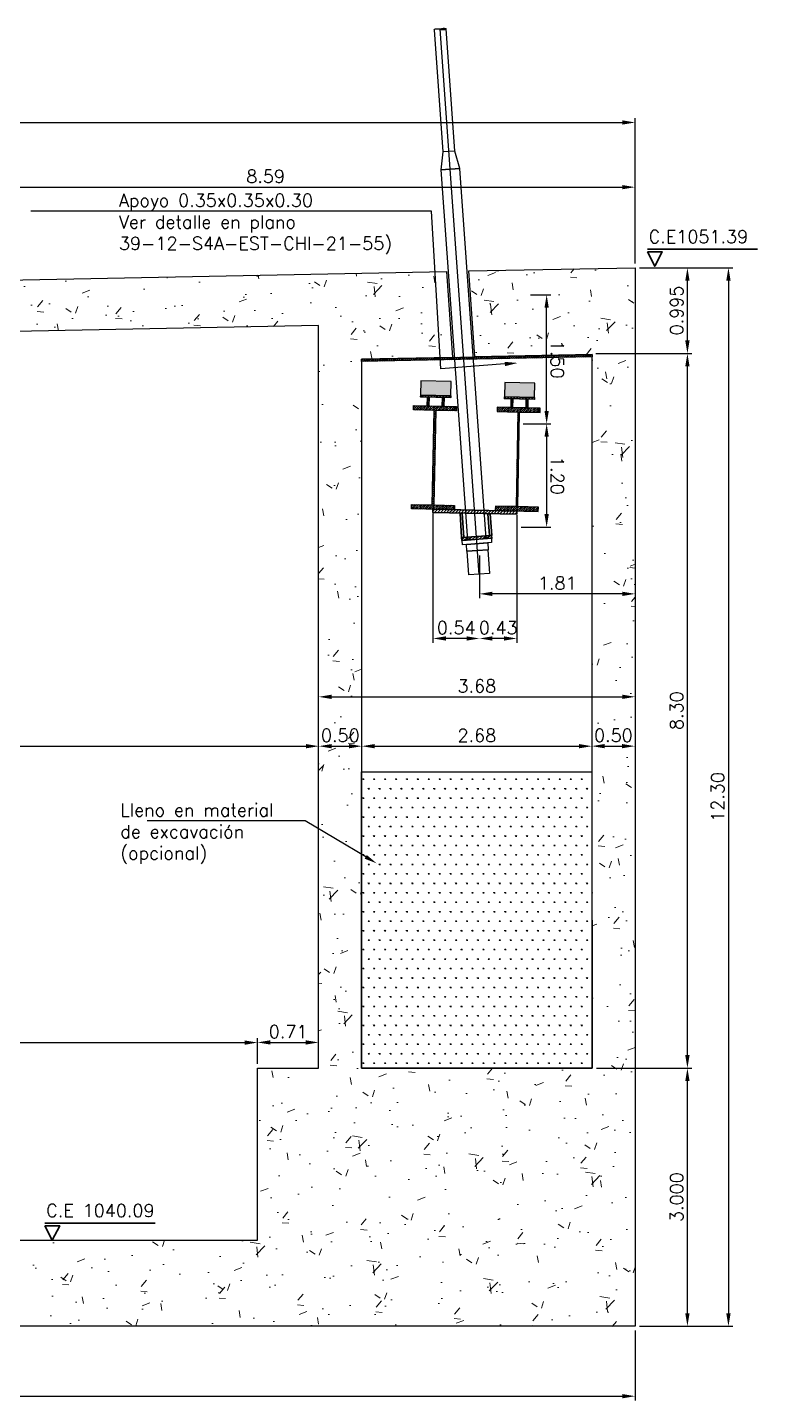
# Model space of a CAD drawing. Header units: metres. Extents: x 1080427 to 1081241, y 976768 to 977288.
# Drawn here: x 1080864.53 to 1080873.02, y 977061.93 to 977077.88 of the extents above; entities that cross this region are included whole.
import ezdxf
from ezdxf import colors
from ezdxf.entities.mleader import LeaderData, LeaderLine
from ezdxf.math import Vec2, Vec3

# ---------------------------------------------------------------- set-up
doc = ezdxf.new("R2010")
doc.units = ezdxf.units.M
doc.header["$LTSCALE"] = 25.4
doc.linetypes.add('DASHDOT', pattern=[1, 0.5, -0.25, 0, -0.25])
for name, color, linetype, lineweight in [('ANCLAJE', 150, 'Continuous', 25), ('COTA', 1, 'Continuous', 30), ('COTACIM', 20, 'Continuous', 5), ('PLATINA', 54, 'Continuous', 30), ('SOLIDOREFCONT', 254, 'Continuous', 5)]:
    doc.layers.add(name, color=color, linetype=linetype, lineweight=lineweight)
for name, color, linetype in [('CONTRAPESO', 3, 'Continuous'), ('DIMCONTRAPESO', 1, 'Continuous'), ('EJECABLES', 203, 'DASHDOT'), ('NEOPRENO', 24, 'Continuous'), ('PERFIL MET', 37, 'Continuous'), ('SOLIDOS', 9, 'Continuous')]:
    doc.layers.add(name, color=color, linetype=linetype)
doc.styles.add('romans', font='romans.shx')
doc.dimstyles.new('Copy 75', dxfattribs={"dimtxt": 0.15, "dimasz": 0.15, "dimexe": 0.05, "dimexo": 0.05, "dimgap": 0.05, "dimtad": 1, "dimzin": 0, "dimdsep": 46, "dimtxsty": 'romans', "dimcen": 0.002, "dimclrd": 1, "dimclre": 1, "dimclrt": 3, "dimadec": 4, "dimazin": 0, "dimtfac": 1, "dimtofl": 0, "dimtmove": 1, "dimatfit": 3, "dimfxl": 1, "dimtolj": 1, "dimtzin": 0, "dimarcsym": 1})

# ---------------------------------------------------------------- blocks, each defined once
blk = doc.blocks.new('*D271')
at = {"layer": 'COTA', "color": 1, "lineweight": -2, "transparency": 16777216}
for p, q in [((1080858.24, 977069.529), (1080867.765, 977069.529)), ((1080867.915, 977069.479), (1080867.915, 977069.479))]:
    blk.add_line(p, q, dxfattribs=at)
at = {"layer": 'COTA', "color": 1, "transparency": 16777216}
for points in [[(1080858.24, 977069.554), (1080858.24, 977069.504), (1080858.09, 977069.529)], [(1080867.765, 977069.554), (1080867.765, 977069.504), (1080867.915, 977069.529)]]:
    blk.add_solid(points, dxfattribs=at)
at = {"layer": 'Defpoints', "color": 0, "transparency": 16777216}
for p in [(1080858.09, 977069.529), (1080867.915, 977069.529), (1080867.915, 977069.529)]:
    blk.add_point(p, dxfattribs=at)
at = {"layer": 'COTA', "color": 3, "transparency": 16777216, "insert": (1080863.003, 977069.654), "char_height": 0.15, "attachment_point": 5, "style": 'romans'}
blk.add_mtext('\\A1;9.82', dxfattribs=at)
blk = doc.blocks.new('*D272')
at = {"layer": 'COTA', "color": 1, "lineweight": -2, "transparency": 16777216}
for p, q in [((1080868.065, 977069.529), (1080868.265, 977069.529)), ((1080868.415, 977069.309), (1080868.415, 977069.579))]:
    blk.add_line(p, q, dxfattribs=at)
at = {"layer": 'COTA', "color": 1, "transparency": 16777216}
for points in [[(1080868.065, 977069.554), (1080868.065, 977069.504), (1080867.915, 977069.529)], [(1080868.265, 977069.554), (1080868.265, 977069.504), (1080868.415, 977069.529)]]:
    blk.add_solid(points, dxfattribs=at)
at = {"layer": 'Defpoints', "color": 0, "transparency": 16777216}
for p in [(1080867.915, 977069.529), (1080868.415, 977069.529), (1080868.415, 977069.259)]:
    blk.add_point(p, dxfattribs=at)
at = {"layer": 'COTA', "color": 3, "transparency": 16777216, "insert": (1080868.165, 977069.654), "char_height": 0.15, "attachment_point": 5, "style": 'romans'}
blk.add_mtext('\\A1;0.50', dxfattribs=at)
blk = doc.blocks.new('*D273')
at = {"layer": 'COTA', "color": 1, "lineweight": -2, "transparency": 16777216}
for p, q in [((1080868.565, 977069.529), (1080870.94, 977069.529)), ((1080871.09, 977069.479), (1080871.09, 977069.479))]:
    blk.add_line(p, q, dxfattribs=at)
at = {"layer": 'COTA', "color": 1, "transparency": 16777216}
for points in [[(1080868.565, 977069.554), (1080868.565, 977069.504), (1080868.415, 977069.529)], [(1080870.94, 977069.554), (1080870.94, 977069.504), (1080871.09, 977069.529)]]:
    blk.add_solid(points, dxfattribs=at)
at = {"layer": 'Defpoints', "color": 0, "transparency": 16777216}
for p in [(1080868.415, 977069.529), (1080871.09, 977069.529), (1080871.09, 977069.529)]:
    blk.add_point(p, dxfattribs=at)
at = {"layer": 'COTA', "color": 3, "transparency": 16777216, "insert": (1080869.753, 977069.654), "char_height": 0.15, "attachment_point": 5, "style": 'romans'}
blk.add_mtext('\\A1;2.68', dxfattribs=at)
blk = doc.blocks.new('*D274')
at = {"layer": 'COTA', "color": 1, "lineweight": -2, "transparency": 16777216}
for p, q in [((1080871.09, 977069.579), (1080871.09, 977069.58)), ((1080871.24, 977069.53), (1080871.44, 977069.53))]:
    blk.add_line(p, q, dxfattribs=at)
at = {"layer": 'COTA', "color": 1, "transparency": 16777216}
for points in [[(1080871.24, 977069.555), (1080871.24, 977069.505), (1080871.09, 977069.53)], [(1080871.44, 977069.555), (1080871.44, 977069.505), (1080871.59, 977069.53)]]:
    blk.add_solid(points, dxfattribs=at)
at = {"layer": 'Defpoints', "color": 0, "transparency": 16777216}
for p in [(1080871.09, 977069.529), (1080871.59, 977069.53), (1080871.59, 977069.53)]:
    blk.add_point(p, dxfattribs=at)
at = {"layer": 'COTA', "color": 3, "transparency": 16777216, "insert": (1080871.34, 977069.655), "char_height": 0.15, "attachment_point": 5, "style": 'romans'}
blk.add_mtext('\\A1;0.50', dxfattribs=at)
blk = doc.blocks.new('*D275')
at = {"layer": 'COTA', "color": 1, "lineweight": -2, "transparency": 16777216}
for p, q in [((1080854.413, 977062.739), (1080854.413, 977061.926)), ((1080871.593, 977062.739), (1080871.593, 977061.926)), ((1080854.563, 977061.976), (1080871.443, 977061.976))]:
    blk.add_line(p, q, dxfattribs=at)
at = {"layer": 'COTA', "color": 1, "transparency": 16777216}
for points in [[(1080854.563, 977062.001), (1080854.563, 977061.951), (1080854.413, 977061.976)], [(1080871.443, 977062.001), (1080871.443, 977061.951), (1080871.593, 977061.976)]]:
    blk.add_solid(points, dxfattribs=at)
at = {"layer": 'Defpoints', "color": 0, "transparency": 16777216}
for p in [(1080854.413, 977062.789), (1080871.593, 977062.789), (1080871.593, 977061.976)]:
    blk.add_point(p, dxfattribs=at)
at = {"layer": 'COTA', "color": 3, "transparency": 16777216, "insert": (1080863.003, 977062.101), "char_height": 0.15, "attachment_point": 5, "style": 'romans'}
blk.add_mtext('\\A1;17.18', dxfattribs=at)
blk = doc.blocks.new('*D281')
at = {"layer": 'Defpoints', "color": 0, "transparency": 16777216}
for p in [(1080871.593, 977071.95), (1080869.783, 977071.794), (1080869.783, 977071.299)]:
    blk.add_point(p, dxfattribs=at)
at = {"layer": 'DIMCONTRAPESO', "color": 1, "lineweight": -2, "transparency": 16777216}
for p, q in [((1080871.593, 977071.9), (1080871.593, 977071.249)), ((1080869.783, 977071.744), (1080869.783, 977071.249)), ((1080871.443, 977071.299), (1080869.933, 977071.299))]:
    blk.add_line(p, q, dxfattribs=at)
at = {"layer": 'DIMCONTRAPESO', "color": 1, "transparency": 16777216}
for points in [[(1080869.933, 977071.324), (1080869.933, 977071.274), (1080869.783, 977071.299)], [(1080871.443, 977071.324), (1080871.443, 977071.274), (1080871.593, 977071.299)]]:
    blk.add_solid(points, dxfattribs=at)
at = {"layer": 'DIMCONTRAPESO', "color": 3, "transparency": 16777216, "insert": (1080870.688, 977071.424), "char_height": 0.15, "attachment_point": 5, "style": 'romans'}
blk.add_mtext('\\A1;1.81', dxfattribs=at)
blk = doc.blocks.new('*D687')
at = {"layer": 'COTA', "color": 1, "lineweight": -2, "transparency": 16777216}
for p, q in [((1080854.413, 977074.799), (1080854.413, 977076.827)), ((1080871.593, 977075.139), (1080871.593, 977076.827)), ((1080854.563, 977076.777), (1080871.443, 977076.777))]:
    blk.add_line(p, q, dxfattribs=at)
at = {"layer": 'COTA', "color": 1, "transparency": 16777216}
for points in [[(1080854.563, 977076.802), (1080854.563, 977076.752), (1080854.413, 977076.777)], [(1080871.443, 977076.802), (1080871.443, 977076.752), (1080871.593, 977076.777)]]:
    blk.add_solid(points, dxfattribs=at)
at = {"layer": 'Defpoints', "color": 0, "transparency": 16777216}
for p in [(1080871.593, 977076.777), (1080871.593, 977075.089), (1080854.413, 977074.749)]:
    blk.add_point(p, dxfattribs=at)
at = {"layer": 'COTA', "color": 3, "transparency": 16777216, "insert": (1080863.003, 977076.902), "char_height": 0.15, "attachment_point": 5, "style": 'romans'}
blk.add_mtext('\\A1;17.18', dxfattribs=at)
blk = doc.blocks.new('*D689')
at = {"layer": 'Defpoints', "color": 0, "transparency": 16777216}
for p in [(1080863.001, 977076.025), (1080871.593, 977076.025), (1080871.593, 977075.089)]:
    blk.add_point(p, dxfattribs=at)
at = {"layer": 'DIMCONTRAPESO', "color": 1, "lineweight": -2, "transparency": 16777216}
for p, q in [((1080863.151, 977076.025), (1080871.443, 977076.025)), ((1080871.593, 977075.139), (1080871.593, 977076.075))]:
    blk.add_line(p, q, dxfattribs=at)
at = {"layer": 'DIMCONTRAPESO', "color": 1, "transparency": 16777216}
for points in [[(1080863.151, 977076.05), (1080863.151, 977076), (1080863.001, 977076.025)], [(1080871.443, 977076.05), (1080871.443, 977076), (1080871.593, 977076.025)]]:
    blk.add_solid(points, dxfattribs=at)
at = {"layer": 'DIMCONTRAPESO', "color": 3, "transparency": 16777216, "insert": (1080867.297, 977076.15), "char_height": 0.15, "attachment_point": 5, "style": 'romans'}
blk.add_mtext('\\A1;8.59', dxfattribs=at)
blk = doc.blocks.new('*D824')
at = {"layer": 'COTA', "color": 1, "lineweight": -2, "transparency": 16777216}
for p, q in [((1080867.203, 977065.839), (1080867.203, 977066.137)), ((1080867.913, 977065.839), (1080867.913, 977066.137)), ((1080867.353, 977066.087), (1080867.763, 977066.087))]:
    blk.add_line(p, q, dxfattribs=at)
at = {"layer": 'COTA', "color": 1, "transparency": 16777216}
for points in [[(1080867.353, 977066.112), (1080867.353, 977066.062), (1080867.203, 977066.087)], [(1080867.763, 977066.112), (1080867.763, 977066.062), (1080867.913, 977066.087)]]:
    blk.add_solid(points, dxfattribs=at)
at = {"layer": 'Defpoints', "color": 0, "transparency": 16777216}
for p in [(1080867.913, 977066.087), (1080867.203, 977065.789), (1080867.913, 977065.789)]:
    blk.add_point(p, dxfattribs=at)
at = {"layer": 'COTA', "color": 3, "transparency": 16777216, "insert": (1080867.558, 977066.212), "char_height": 0.15, "attachment_point": 5, "style": 'romans'}
blk.add_mtext('\\A1;0.71', dxfattribs=at)
blk = doc.blocks.new('*D918')
at = {"layer": 'COTA', "color": 1, "lineweight": -2, "transparency": 16777216}
for p, q in [((1080858.803, 977065.839), (1080858.803, 977066.135)), ((1080867.203, 977065.839), (1080867.203, 977066.135)), ((1080858.953, 977066.085), (1080867.053, 977066.085))]:
    blk.add_line(p, q, dxfattribs=at)
at = {"layer": 'COTA', "color": 1, "transparency": 16777216}
for points in [[(1080858.953, 977066.11), (1080858.953, 977066.06), (1080858.803, 977066.085)], [(1080867.053, 977066.11), (1080867.053, 977066.06), (1080867.203, 977066.085)]]:
    blk.add_solid(points, dxfattribs=at)
at = {"layer": 'Defpoints', "color": 0, "transparency": 16777216}
for p in [(1080867.203, 977066.085), (1080858.803, 977065.789), (1080867.203, 977065.789)]:
    blk.add_point(p, dxfattribs=at)
at = {"layer": 'COTA', "color": 3, "transparency": 16777216, "insert": (1080863.003, 977066.21), "char_height": 0.15, "attachment_point": 5, "style": 'romans'}
blk.add_mtext('\\A1;8.40', dxfattribs=at)
blk = doc.blocks.new('*D919')
at = {"layer": 'COTA', "color": 1, "lineweight": -2, "transparency": 16777216}
for p, q in [((1080867.913, 977070.153), (1080867.913, 977070.153)), ((1080868.063, 977070.103), (1080871.443, 977070.103))]:
    blk.add_line(p, q, dxfattribs=at)
at = {"layer": 'COTA', "color": 1, "transparency": 16777216}
for points in [[(1080868.063, 977070.128), (1080868.063, 977070.078), (1080867.913, 977070.103)], [(1080871.443, 977070.128), (1080871.443, 977070.078), (1080871.593, 977070.103)]]:
    blk.add_solid(points, dxfattribs=at)
at = {"layer": 'Defpoints', "color": 0, "transparency": 16777216}
for p in [(1080867.913, 977070.103), (1080871.593, 977070.103), (1080871.593, 977070.103)]:
    blk.add_point(p, dxfattribs=at)
at = {"layer": 'COTA', "color": 3, "transparency": 16777216, "insert": (1080869.753, 977070.228), "char_height": 0.15, "attachment_point": 5, "style": 'romans'}
blk.add_mtext('\\A1;3.68', dxfattribs=at)
blk = doc.blocks.new('*D998')
at = {"layer": 'COTA', "color": 1, "lineweight": -2, "transparency": 16777216}
for p, q in [((1080871.643, 977075.089), (1080872.728, 977075.089)), ((1080872.678, 977074.939), (1080872.678, 977062.939)), ((1080871.643, 977062.789), (1080872.728, 977062.789))]:
    blk.add_line(p, q, dxfattribs=at)
at = {"layer": 'COTA', "color": 1, "transparency": 16777216}
for points in [[(1080872.653, 977074.939), (1080872.703, 977074.939), (1080872.678, 977075.089)], [(1080872.653, 977062.939), (1080872.703, 977062.939), (1080872.678, 977062.789)]]:
    blk.add_solid(points, dxfattribs=at)
at = {"layer": 'Defpoints', "color": 0, "transparency": 16777216}
for p in [(1080871.593, 977075.089), (1080871.593, 977062.789), (1080872.678, 977062.789)]:
    blk.add_point(p, dxfattribs=at)
at = {"layer": 'COTA', "color": 3, "transparency": 16777216, "insert": (1080872.553, 977068.939), "char_height": 0.15, "attachment_point": 5, "rotation": 90, "style": 'romans'}
blk.add_mtext('\\A1;12.30', dxfattribs=at)
blk = doc.blocks.new('*D999')
at = {"layer": 'COTA', "color": 1, "lineweight": -2, "transparency": 16777216}
for p, q in [((1080871.143, 977065.789), (1080872.251, 977065.789)), ((1080872.201, 977062.939), (1080872.201, 977065.639)), ((1080871.643, 977062.789), (1080872.251, 977062.789))]:
    blk.add_line(p, q, dxfattribs=at)
at = {"layer": 'COTA', "color": 1, "transparency": 16777216}
for points in [[(1080872.176, 977065.639), (1080872.226, 977065.639), (1080872.201, 977065.789)], [(1080872.176, 977062.939), (1080872.226, 977062.939), (1080872.201, 977062.789)]]:
    blk.add_solid(points, dxfattribs=at)
at = {"layer": 'Defpoints', "color": 0, "transparency": 16777216}
for p in [(1080871.093, 977065.789), (1080872.201, 977065.789), (1080871.593, 977062.789)]:
    blk.add_point(p, dxfattribs=at)
at = {"layer": 'COTA', "color": 3, "transparency": 16777216, "insert": (1080872.076, 977064.289), "char_height": 0.15, "attachment_point": 5, "rotation": 90, "style": 'romans'}
blk.add_mtext('\\A1;3.000', dxfattribs=at)
blk = doc.blocks.new('*D1000')
at = {"layer": 'COTA', "color": 1, "lineweight": -2, "transparency": 16777216}
for p, q in [((1080871.136, 977074.094), (1080872.251, 977074.094)), ((1080872.201, 977065.939), (1080872.201, 977073.944)), ((1080871.143, 977065.789), (1080872.251, 977065.789))]:
    blk.add_line(p, q, dxfattribs=at)
at = {"layer": 'COTA', "color": 1, "transparency": 16777216}
for points in [[(1080872.176, 977073.944), (1080872.226, 977073.944), (1080872.201, 977074.094)], [(1080872.176, 977065.939), (1080872.226, 977065.939), (1080872.201, 977065.789)]]:
    blk.add_solid(points, dxfattribs=at)
at = {"layer": 'Defpoints', "color": 0, "transparency": 16777216}
for p in [(1080871.086, 977074.094), (1080872.201, 977074.094), (1080871.093, 977065.789)]:
    blk.add_point(p, dxfattribs=at)
at = {"layer": 'COTA', "color": 3, "transparency": 16777216, "insert": (1080872.076, 977069.942), "char_height": 0.15, "attachment_point": 5, "rotation": 90, "style": 'romans'}
blk.add_mtext('\\A1;8.30', dxfattribs=at)
blk = doc.blocks.new('*D1001')
at = {"layer": 'COTA', "color": 1, "lineweight": -2, "transparency": 16777216}
for p, q in [((1080871.643, 977075.089), (1080872.251, 977075.089)), ((1080872.201, 977074.244), (1080872.201, 977074.939)), ((1080871.136, 977074.094), (1080872.251, 977074.094))]:
    blk.add_line(p, q, dxfattribs=at)
at = {"layer": 'COTA', "color": 1, "transparency": 16777216}
for points in [[(1080872.176, 977074.939), (1080872.226, 977074.939), (1080872.201, 977075.089)], [(1080872.176, 977074.244), (1080872.226, 977074.244), (1080872.201, 977074.094)]]:
    blk.add_solid(points, dxfattribs=at)
at = {"layer": 'Defpoints', "color": 0, "transparency": 16777216}
for p in [(1080871.593, 977075.089), (1080872.201, 977075.089), (1080871.086, 977074.094)]:
    blk.add_point(p, dxfattribs=at)
at = {"layer": 'COTA', "color": 3, "transparency": 16777216, "insert": (1080872.076, 977074.592), "char_height": 0.15, "attachment_point": 5, "rotation": 90, "style": 'romans'}
blk.add_mtext('\\A1;0.995', dxfattribs=at)
blk = doc.blocks.new('T')
at = {"layer": 'ANCLAJE'}
for p, q in [((1080682.653, 977129.361), (1080682.653, 977127.937)), ((1080682.793, 977127.937), (1080682.793, 977129.361))]:
    blk.add_line(p, q, dxfattribs=at)
for points in [[(1080682.613, 977127.732), (1080682.833, 977127.732), (1080682.793, 977127.937), (1080682.653, 977127.937)], [(1080682.613, 977123.419), (1080682.833, 977123.419), (1080682.833, 977127.732), (1080682.613, 977127.732)], [(1080682.552, 977123.419), (1080682.892, 977123.419), (1080682.892, 977123.369), (1080682.552, 977123.369)], [(1080682.597, 977123.369), (1080682.847, 977123.369), (1080682.847, 977123.289), (1080682.597, 977123.289)], [(1080682.602, 977123.289), (1080682.842, 977123.289), (1080682.842, 977123.014), (1080682.602, 977123.014)]]:
    blk.add_lwpolyline(points, close=True, dxfattribs=at)
at = {"layer": 'ANCLAJE', "extrusion": (0, 0, -1)}
blk.add_ellipse((1080682.688, 977129.361), major_axis=(-0.035, 0), ratio=0.249828, start_param=0, end_param=3.141593, dxfattribs=at)
at = {"layer": 'ANCLAJE'}
blk.add_ellipse((1080682.758, 977129.361), major_axis=(0.035, 0), ratio=0.249828, dxfattribs=at)
at = {"layer": 'EJECABLES'}
blk.add_line((1080682.722, 977123.01), (1080682.722, 977129.361), dxfattribs=at)
blk = doc.blocks.new('*D1235')
at = {"layer": 'COTA', "color": 1, "lineweight": -2, "transparency": 16777216}
for p, q in [((1080870.293, 977073.276), (1080870.614, 977073.276)), ((1080870.564, 977073.126), (1080870.564, 977072.226)), ((1080870.269, 977072.076), (1080870.614, 977072.076))]:
    blk.add_line(p, q, dxfattribs=at)
at = {"layer": 'COTA', "color": 1, "transparency": 16777216}
for points in [[(1080870.589, 977073.126), (1080870.539, 977073.126), (1080870.564, 977073.276)], [(1080870.589, 977072.226), (1080870.539, 977072.226), (1080870.564, 977072.076)]]:
    blk.add_solid(points, dxfattribs=at)
at = {"layer": 'Defpoints', "color": 0, "transparency": 16777216}
for p in [(1080870.243, 977073.276), (1080870.219, 977072.076), (1080870.564, 977072.076)]:
    blk.add_point(p, dxfattribs=at)
at = {"layer": 'COTA', "color": 3, "transparency": 16777216, "insert": (1080870.689, 977072.676), "char_height": 0.15, "attachment_point": 5, "rotation": 270.0005, "style": 'romans'}
blk.add_mtext('\\A1;1.20', dxfattribs=at)
blk = doc.blocks.new('*D1236')
at = {"layer": 'COTA', "color": 1, "lineweight": -2, "transparency": 16777216}
for p, q in [((1080870.376, 977074.775), (1080870.614, 977074.775)), ((1080870.564, 977073.426), (1080870.564, 977074.625)), ((1080870.293, 977073.276), (1080870.614, 977073.276))]:
    blk.add_line(p, q, dxfattribs=at)
at = {"layer": 'COTA', "color": 1, "transparency": 16777216}
for points in [[(1080870.589, 977074.625), (1080870.539, 977074.625), (1080870.564, 977074.775)], [(1080870.589, 977073.426), (1080870.539, 977073.426), (1080870.564, 977073.276)]]:
    blk.add_solid(points, dxfattribs=at)
at = {"layer": 'Defpoints', "color": 0, "transparency": 16777216}
for p in [(1080870.326, 977074.775), (1080870.564, 977074.775), (1080870.243, 977073.276)]:
    blk.add_point(p, dxfattribs=at)
at = {"layer": 'COTA', "color": 3, "transparency": 16777216, "insert": (1080870.689, 977074.025), "char_height": 0.15, "attachment_point": 5, "rotation": 270.0005, "style": 'romans'}
blk.add_mtext('\\A1;1.50', dxfattribs=at)
blk = doc.blocks.new('*D1237')
at = {"layer": 'Defpoints', "color": 0, "transparency": 16777216}
for p in [(1080870.217, 977072.263), (1080869.784, 977070.781), (1080869.784, 977070.781)]:
    blk.add_point(p, dxfattribs=at)
at = {"layer": 'DIMCONTRAPESO', "color": 1, "lineweight": -2, "transparency": 16777216}
for p, q in [((1080870.217, 977072.213), (1080870.217, 977070.731)), ((1080870.067, 977070.781), (1080869.934, 977070.781))]:
    blk.add_line(p, q, dxfattribs=at)
at = {"layer": 'DIMCONTRAPESO', "color": 1, "transparency": 16777216}
for points in [[(1080869.934, 977070.806), (1080869.934, 977070.756), (1080869.784, 977070.781)], [(1080870.067, 977070.806), (1080870.067, 977070.756), (1080870.217, 977070.781)]]:
    blk.add_solid(points, dxfattribs=at)
at = {"layer": 'DIMCONTRAPESO', "color": 3, "transparency": 16777216, "insert": (1080870.001, 977070.906), "char_height": 0.15, "attachment_point": 5, "rotation": 0.0005, "style": 'romans'}
blk.add_mtext('\\A1;0.43', dxfattribs=at)
blk = doc.blocks.new('*D1238')
at = {"layer": 'Defpoints', "color": 0, "transparency": 16777216}
for p in [(1080869.242, 977072.282), (1080869.242, 977070.781), (1080869.784, 977070.781)]:
    blk.add_point(p, dxfattribs=at)
at = {"layer": 'DIMCONTRAPESO', "color": 1, "lineweight": -2, "transparency": 16777216}
for p, q in [((1080869.242, 977072.232), (1080869.242, 977070.731)), ((1080869.634, 977070.781), (1080869.392, 977070.781))]:
    blk.add_line(p, q, dxfattribs=at)
at = {"layer": 'DIMCONTRAPESO', "color": 1, "transparency": 16777216}
for points in [[(1080869.392, 977070.806), (1080869.392, 977070.756), (1080869.242, 977070.781)], [(1080869.634, 977070.806), (1080869.634, 977070.756), (1080869.784, 977070.781)]]:
    blk.add_solid(points, dxfattribs=at)
at = {"layer": 'DIMCONTRAPESO', "color": 3, "transparency": 16777216, "insert": (1080869.513, 977070.906), "char_height": 0.15, "attachment_point": 5, "rotation": 0.0005, "style": 'romans'}
blk.add_mtext('\\A1;0.54', dxfattribs=at)

msp = doc.modelspace()

# ---------------------------------------------------------------- hatches: boundary and pattern name
at = {"layer": 'NEOPRENO', "transparency": 33554495}
h = msp.add_hatch(color=256, dxfattribs=at)
h.dxf.hatch_style = 1
h.paths.add_polyline_path([(1080869.452736, 977073.766198), (1080869.102805, 977073.77312), (1080869.09862, 977073.606645), (1080869.448552, 977073.599722)])
h = msp.add_hatch(color=256, dxfattribs=at)
h.dxf.hatch_style = 1
h.paths.add_polyline_path([(1080870.427558, 977073.746915), (1080870.077626, 977073.753837), (1080870.073442, 977073.587361), (1080870.423373, 977073.580439)])
at = {"layer": 'PERFIL MET'}
h = msp.add_hatch(dxfattribs=at)
h.set_pattern_fill('ANSI31', color=256, scale=0.005)
h.set_pattern_definition([(45, (190.715773, -51.546707), (-0.01122532015134, 0.01122532015134), [])])
h.paths.add_polyline_path([(1080868.412828, 977074.026251), (1080871.092828, 977074.07929), (1080871.092828, 977074.05389), (1080868.412828, 977074.000851)])
h = msp.add_hatch(dxfattribs=at)
h.set_pattern_fill('ANSI31', color=256, scale=0.005, angle=1.1337615)
h.set_pattern_definition([(46.1337614933, (19732.954175, -21243.812713), (-0.01144523322216, 0.01100101183939), [])])
h.paths.add_polyline_path([(1080869.274211, 977073.430622), (1080869.252487, 977072.332437), (1080869.492915, 977072.327681), (1080869.49191, 977072.276891), (1080868.992008, 977072.28678), (1080868.993013, 977072.33757), (1080869.233441, 977072.332814), (1080869.255164, 977073.430999), (1080869.014736, 977073.435755), (1080869.015741, 977073.486545), (1080869.515643, 977073.476656), (1080869.514639, 977073.425866)])
h = msp.add_hatch(dxfattribs=at)
h.set_pattern_fill('ANSI31', color=256, scale=0.005, angle=1.1337615)
h.set_pattern_definition([(46.1337614933, (19732.954175, -21243.812713), (-0.01144523322216, 0.01100101183939), [])])
h.paths.add_polyline_path([(1080870.229986, 977073.411716), (1080870.208262, 977072.313531), (1080869.967834, 977072.318287), (1080869.96683, 977072.267497), (1080870.466732, 977072.257608), (1080870.467736, 977072.308398), (1080870.227308, 977072.313154), (1080870.249032, 977073.411339), (1080870.48946, 977073.406583), (1080870.490465, 977073.457373), (1080869.990563, 977073.467262), (1080869.989558, 977073.416472)])
at = {"layer": 'PLATINA'}
h = msp.add_hatch(dxfattribs=at)
h.set_pattern_fill('ANSI31', color=256, scale=0.008, angle=1.1337615)
h.set_pattern_definition([(46.1337614933, (19737.391388, -21243.150776), (-0.01831237315545, 0.01760161894303), [])])
h.paths.add_polyline_path([(1080869.449443, 977073.599705), (1080869.099511, 977073.606627), (1080869.099134, 977073.587581), (1080869.449066, 977073.580659)])
h = msp.add_hatch(dxfattribs=at)
h.set_pattern_fill('ANSI31', color=256, scale=0.008, angle=1.1337615)
h.set_pattern_definition([(46.1337614933, (19736.416566, -21243.170068), (-0.01831237315545, 0.01760161894303), [])])
h.paths.add_polyline_path([(1080870.424264, 977073.580422), (1080870.074333, 977073.587344), (1080870.073956, 977073.568297), (1080870.423887, 977073.561375)])
h = msp.add_hatch(dxfattribs=at)
h.set_pattern_fill('ANSI31', color=256, scale=0.008, angle=1.1337615)
h.set_pattern_definition([(46.1337614949, (19736.241706, -21243.3545), (-0.01831237315593, 0.01760161894253), [])])
h.paths.add_polyline_path([(1080869.241959, 977072.281836), (1080870.216781, 977072.261901), (1080870.216781, 977072.223809), (1080869.241959, 977072.243743)])
h = msp.add_hatch(dxfattribs=at)
h.set_pattern_fill('ANSI31', color=256, scale=0.008, angle=-4.112579)
h.set_pattern_definition([(40.8874209695, (-67102.446215, 79965.80724), (-0.0166262012843, 0.01920232878727), [])])
h.paths.add_polyline_path([(1080869.578118, 977071.920111), (1080869.927217, 977071.945212), (1080869.924776, 977071.979162), (1080869.575677, 977071.954061)])
at = {"layer": 'SOLIDOREFCONT', "true_color": 0x5b5b5b, "transparency": 33554546}
h = msp.add_hatch(dxfattribs=at)
h.set_pattern_fill('AR-CONC', color=251, scale=0.005)
h.set_pattern_definition([(50, (0, 0.43), (0.91092334498, -0.0796954277), [0.09525, -1.04775]), (355, (0, 0.43), (-0.1762171071, 0.9552842262), [0.0762, -0.83820292085]), (100.4514447, (0.0759, 0.4234), (0.73470623545, 0.87558875956), [0.080950044, -0.890451223]), (46.1842, (0, 0.684), (1.3553952045, -0.2102116397), [0.142875, -1.571625]), (96.63555761, (0.113, 0.6665), (1.1870206703, 1.237130623), [0.1214251157, -1.3356780408]), (351.18415117, (0, 0.684), (1.1870206703, 1.2371306229), [0.1142998354, -1.2572986596]), (21, (0.127, 0.6205), (0.75807195635, -0.51132599094), [0.09525, -1.04775]), (326, (0.127, 0.6205), (0.30901014174, 0.9209398306), [0.0762, -0.8382]), (71.451445, (0.1902, 0.5779), (1.0670820964, 0.40961384443), [0.080950044, -0.890449688]), (37.5, (0, 0.43), (0.01544301625, 0.422775194366), [0, -0.82804, 0, -0.8509, 0, -0.841375]), (7.5, (0, 0.43), (0.33409831255, 0.50090287409), [0, -0.48514, 0, -0.80899, 0, -0.320675]), (327.5, (-0.2832, 0.43), (0.677952975834, -0.02864371996), [0, -0.3175, 0, -0.9906, 0, -1.31445]), (317.5, (-0.4102, 0.43), (0.74064590693, 0.12713245517), [0, -0.41275, 0, -0.65786, 0, -0.93345])])
h.paths.add_polyline_path([(1080871.592854, 977066.19034), (1080871.592853, 977066.19034), (1080871.592828, 977075.089381), (1080869.658293, 977075.051095), (1080869.730135, 977074.052321), (1080871.092828, 977074.07929), (1080871.092799, 977065.789391), (1080868.412853, 977065.789391), (1080868.412828, 977074.026251), (1080869.469833, 977074.04717), (1080869.397991, 977075.045944), (1080856.589465, 977074.792457), (1080856.517447, 977073.790836), (1080857.592828, 977073.812119), (1080857.592828, 977065.789381), (1080854.912828, 977065.789381), (1080854.912828, 977073.75908), (1080856.256404, 977073.78567), (1080856.328422, 977074.787291), (1080854.412828, 977074.749381), (1080854.412853, 977066.19034), (1080854.412828, 977066.19034), (1080854.412828, 977062.78714), (1080871.592854, 977062.78714)])
h.paths.add_polyline_path([(1080858.092828, 977065.789381), (1080858.092828, 977074.222092), (1080867.912828, 977074.416434), (1080867.91277, 977065.78714), (1080867.201492, 977065.78714), (1080867.201492, 977063.78714), (1080858.802828, 977063.789381), (1080858.802828, 977065.789381)], flags=16)
at = {"layer": 'SOLIDOS'}
h = msp.add_hatch(dxfattribs=at)
h.set_pattern_fill('SWAMP', color=252, scale=0.005)
h.set_pattern_definition([(0, (0, 0.43), (0.0635, 0.109985226181), [0.015875, -0.111125]), (90, (0.00794, 0.43), (-0.0635, 0.109985226181), [0.0079375, -0.212032952362]), (90, (0.00992, 0.43), (-0.0635, 0.109985226181), [0.00635, -0.213620452362]), (90, (0.00595, 0.43), (-0.0635, 0.109985226181), [0.00635, -0.213620452362]), (60, (0.01191, 0.43), (-0.063499999914, 0.109985226231), [0.00508, -0.12192]), (120, (0.00397, 0.43), (-0.126999999914, 5e-11), [0.00508, -0.12192])])
h.paths.add_polyline_path([(1080871.090359, 977069.230533), (1080868.410826, 977069.230533), (1080868.412853, 977065.7894), (1080871.092799, 977065.789383)])

# ---------------------------------------------------------------- linework, layer by layer
at = {"layer": 'CONTRAPESO'}
for points in [[(1080871.092799, 977065.789381), (1080871.092828, 977074.07929), (1080869.730135, 977074.052321), (1080869.658293, 977075.051095), (1080871.592828, 977075.089381), (1080871.592853, 977065.78714), (1080871.592854, 977065.786546), (1080871.592854, 977062.789381), (1080854.412828, 977062.789381), (1080854.412828, 977065.78714), (1080854.412853, 977065.78714), (1080854.412828, 977074.749381), (1080856.328422, 977074.787291), (1080856.256404, 977073.78567), (1080854.912828, 977073.75908), (1080854.912828, 977065.789381), (1080857.592828, 977065.789381), (1080857.592828, 977065.789381), (1080857.592828, 977073.812119), (1080856.517447, 977073.790836)], [(1080856.517447, 977073.790836), (1080856.589465, 977074.792457), (1080869.397991, 977075.045944), (1080869.469833, 977074.04717), (1080868.412828, 977074.026251), (1080868.412853, 977065.789381), (1080871.092799, 977065.789381), (1080871.092799, 977065.789381)], [(1080867.202828, 977063.789381), (1080867.202828, 977065.789381), (1080867.912828, 977065.789381), (1080867.912828, 977074.416434), (1080858.092828, 977074.222092), (1080858.092828, 977065.789381), (1080858.802828, 977065.789381), (1080858.802828, 977063.789381), (1080867.202828, 977063.789381)]]:
    msp.add_lwpolyline(points, dxfattribs=at)
msp.add_lwpolyline([(1080868.410826, 977069.230533), (1080871.090359, 977069.230534), (1080871.092799, 977065.789383), (1080868.412853, 977065.7894)], close=True, dxfattribs=at)
at = {"layer": 'COTA', "color": 2}
for points in [[(1080871.73567, 977075.304251), (1080873.016631, 977075.304251)], [(1080864.729601, 977063.988069), (1080866.010563, 977063.988069)]]:
    msp.add_lwpolyline(points, dxfattribs=at)
for points in [[(1080871.73567, 977075.272974), (1080871.907769, 977075.272974), (1080871.821719, 977075.105562), (1080871.821719, 977075.105562)], [(1080864.729601, 977063.956792), (1080864.9017, 977063.956792), (1080864.81565, 977063.789381), (1080864.81565, 977063.789381)]]:
    msp.add_lwpolyline(points, close=True, dxfattribs=at)
at = {"layer": 'NEOPRENO'}
for points in [[(1080869.452736, 977073.766198), (1080869.102805, 977073.77312), (1080869.09862, 977073.606645), (1080869.448552, 977073.599722)], [(1080870.427558, 977073.746915), (1080870.077626, 977073.753837), (1080870.073442, 977073.587361), (1080870.423373, 977073.580439)]]:
    msp.add_lwpolyline(points, close=True, dxfattribs=at)
at = {"layer": 'PERFIL MET'}
for points in [[(1080868.412828, 977074.026251), (1080871.092828, 977074.07929), (1080871.092828, 977074.05389), (1080868.412828, 977074.000851)], [(1080869.274211, 977073.430622), (1080869.252487, 977072.332437), (1080869.492915, 977072.327681), (1080869.49191, 977072.276891), (1080868.992008, 977072.28678), (1080868.993013, 977072.33757), (1080869.233441, 977072.332814), (1080869.255164, 977073.430999), (1080869.014736, 977073.435755), (1080869.015741, 977073.486545), (1080869.515643, 977073.476656), (1080869.514639, 977073.425866)], [(1080870.229986, 977073.411716), (1080870.208262, 977072.313531), (1080869.967834, 977072.318287), (1080869.96683, 977072.267497), (1080870.466732, 977072.257608), (1080870.467736, 977072.308398), (1080870.227308, 977072.313154), (1080870.249032, 977073.411339), (1080870.48946, 977073.406583), (1080870.490465, 977073.457373), (1080869.990563, 977073.467262), (1080869.989558, 977073.416472)]]:
    msp.add_lwpolyline(points, close=True, dxfattribs=at)
at = {"layer": 'PLATINA'}
for points in [[(1080869.449443, 977073.599705), (1080869.099511, 977073.606627), (1080869.099134, 977073.587581), (1080869.449066, 977073.580659)], [(1080870.424264, 977073.580422), (1080870.074333, 977073.587344), (1080870.073956, 977073.568297), (1080870.423887, 977073.561375)], [(1080869.241959, 977072.281836), (1080870.216781, 977072.261901), (1080870.216781, 977072.223809), (1080869.241959, 977072.243743)], [(1080869.578118, 977071.920111), (1080869.927217, 977071.945212), (1080869.924776, 977071.979162), (1080869.575677, 977071.954061)]]:
    msp.add_lwpolyline(points, close=True, dxfattribs=at)
at = {"layer": 'PLATINA', "color": 252, "transparency": 33554531}
for points in [[(1080869.19614, 977073.585662), (1080869.177094, 977073.586039), (1080869.175064, 977073.483394), (1080869.19411, 977073.483017)], [(1080869.371106, 977073.582201), (1080869.35206, 977073.582577), (1080869.350029, 977073.479933), (1080869.369076, 977073.479556)], [(1080870.170962, 977073.566378), (1080870.151916, 977073.566755), (1080870.149885, 977073.46411), (1080870.168931, 977073.463734)], [(1080870.345928, 977073.562917), (1080870.326881, 977073.563294), (1080870.324851, 977073.460649), (1080870.343897, 977073.460272)], [(1080869.557025, 977072.237496), (1080869.58083, 977072.237025), (1080869.601042, 977071.955942), (1080869.575708, 977071.954121)], [(1080869.880663, 977072.231094), (1080869.90684, 977072.230576), (1080869.924806, 977071.979224), (1080869.899472, 977071.977403)]]:
    msp.add_lwpolyline(points, close=True, dxfattribs=at)

# ---------------------------------------------------------------- block references
at = {"layer": 'DIMCONTRAPESO', "color": 2, "rotation": 4.11309860227215}
msp.add_blockref('T', (73055.061023, -75047.29571), dxfattribs=at)

# ---------------------------------------------------------------- texts
at = {"layer": 'COTA', "color": 3, "char_height": 0.15, "attachment_point": 1, "style": 'romans'}
for s, insert in [('C.E1051.39', (1080871.750643, 977075.524833)), ('C.E 1040.09', (1080864.744574, 977064.208652))]:
    msp.add_mtext(s, dxfattribs=dict(at, insert=insert))

# ---------------------------------------------------------------- dimensions: what is measured, and where the dimension line sits
at = {"layer": 'COTA', "color": 4}
dim = msp.add_linear_dim(base=(1080871.592828, 977076.77665), p1=(1080854.412828, 977074.749381), p2=(1080871.592828, 977075.089381), dimstyle='Copy 75', dxfattribs=at)
dim.commit()
dim.dimension.update_dxf_attribs({"geometry": '*D687', "text_midpoint": (1080863.002828, 977076.90165)})
at = {"layer": 'COTA', "color": 2}
for base, p1, p2, picture, middle in [((1080872.200935, 977075.089381), (1080871.086237, 977074.09438), (1080871.592828, 977075.089381), '*D1001', (1080872.075935, 977074.59188)), ((1080872.200935, 977065.789381), (1080871.592854, 977062.789381), (1080871.092797, 977065.789381), '*D999', (1080872.075935, 977064.289381))]:
    dim = msp.add_linear_dim(base=base, p1=p1, p2=p2, angle=90, dimstyle='Copy 75', override={"dimdec": 3}, dxfattribs=at)
    dim.commit()
    dim.dimension.update_dxf_attribs({"geometry": picture, "text_midpoint": middle})
for base, p1, p2, angle, picture, middle in [((1080872.678428, 977062.789381), (1080871.592828, 977075.089381), (1080871.592854, 977062.789381), 90, '*D998', (1080872.553428, 977068.939381)), ((1080870.563671, 977074.774529), (1080870.243205, 977073.275863), (1080870.325566, 977074.774527), 90.0005195, '*D1236', (1080870.688678, 977074.025198)), ((1080872.200935, 977074.09438), (1080871.092797, 977065.789381), (1080871.086237, 977074.09438), 90, '*D1000', (1080872.075935, 977069.94188)), ((1080870.563696, 977072.0761), (1080870.243205, 977073.275863), (1080870.219472, 977072.076097), 90.0005195, '*D1235', (1080870.68869, 977072.675984))]:
    dim = msp.add_linear_dim(base=base, p1=p1, p2=p2, angle=angle, dimstyle='Copy 75', dxfattribs=at)
    dim.commit()
    dim.dimension.update_dxf_attribs({"geometry": picture, "text_midpoint": middle})
for base, p1, p2, picture, middle in [((1080871.592842, 977070.102918), (1080867.912828, 977070.102908), (1080871.592842, 977070.102918), '*D919', (1080869.752835, 977070.227918)), ((1080867.202828, 977066.08492), (1080858.802828, 977065.789381), (1080867.202828, 977065.789381), '*D918', (1080863.002828, 977066.20992)), ((1080867.912828, 977066.087161), (1080867.202828, 977065.789381), (1080867.912828, 977065.789381), '*D824', (1080867.557828, 977066.212161))]:
    dim = msp.add_linear_dim(base=base, p1=p1, p2=p2, dimstyle='Copy 75', dxfattribs=at)
    dim.commit()
    dim.dimension.update_dxf_attribs({"geometry": picture, "text_midpoint": middle})
at = {"layer": 'COTA'}
for base, p1, p2, picture, middle in [((1080867.915347, 977069.528727), (1080858.090359, 977069.528727), (1080867.915347, 977069.52874), '*D271', (1080863.002853, 977069.653727)), ((1080871.090359, 977069.528737), (1080868.415341, 977069.528737), (1080871.090359, 977069.52874), '*D273', (1080869.75285, 977069.653737)), ((1080871.592854, 977061.975694), (1080854.412828, 977062.789381), (1080871.592854, 977062.789381), '*D275', (1080863.002841, 977062.100694))]:
    dim = msp.add_linear_dim(base=base, p1=p1, p2=p2, dimstyle='Copy 75', dxfattribs=at)
    dim.commit()
    dim.dimension.update_dxf_attribs({"geometry": picture, "text_midpoint": middle})
for base, p1, p2, picture, middle in [((1080868.415339, 977069.52874), (1080867.915347, 977069.52874), (1080868.415339, 977069.258927), '*D272', (1080868.165343, 977069.52874)), ((1080871.590359, 977069.529583), (1080871.090359, 977069.52874), (1080871.590359, 977069.529583), '*D274', (1080871.340359, 977069.529583))]:
    dim = msp.add_linear_dim(base=base, p1=p1, p2=p2, dimstyle='Copy 75', dxfattribs=at)
    dim.commit()
    dim.dimension.update_dxf_attribs({"geometry": picture, "text_midpoint": middle, "dimtype": 160})
at = {"layer": 'DIMCONTRAPESO', "color": 2}
for base, p1, p2, picture, middle in [((1080871.592828, 977076.024615), (1080863.0014, 977076.024615), (1080871.592828, 977075.089381), '*D689', (1080867.297114, 977076.149615)), ((1080869.783404, 977071.298859), (1080871.592837, 977071.949746), (1080869.783404, 977071.793704), '*D281', (1080870.68812, 977071.423859))]:
    dim = msp.add_linear_dim(base=base, p1=p1, p2=p2, dimstyle='Copy 75', dxfattribs=at)
    dim.commit()
    dim.dimension.update_dxf_attribs({"geometry": picture, "text_midpoint": middle})
for base, p1, p2, picture, middle in [((1080869.241973, 977070.781285), (1080869.783957, 977070.78129), (1080869.241959, 977072.281836), '*D1238', (1080869.512591, 977070.781287)), ((1080869.783957, 977070.78129), (1080870.216781, 977072.262552), (1080869.783957, 977070.78129), '*D1237', (1080870.000699, 977070.781292))]:
    dim = msp.add_linear_dim(base=base, p1=p1, p2=p2, angle=180.0005196, dimstyle='Copy 75', dxfattribs=at)
    dim.commit()
    dim.dimension.update_dxf_attribs({"geometry": picture, "text_midpoint": middle, "dimtype": 160})

# ---------------------------------------------------------------- leaders
at = {"layer": 'COTACIM'}
ml = msp.add_multileader_mtext('Standard', dxfattribs=at)
ml.set_content('Apoyo 0.35x0.35x0.30\\PVer detalle en plano 39-12-S4A-EST-CHI-21-55){\\C4; }', color=3, style='romans')
ml.set_leader_properties(color=256)
ml.build(insert=Vec2(0, 0))
ml.multileader.update_dxf_attribs({"text_left_attachment_type": 6, "text_right_attachment_type": 6, "dogleg_length": 0.15602, "arrow_head_size": 0.15})
ctx = ml.context
ctx.base_point, ctx.char_height, ctx.arrow_head_size, ctx.landing_gap_size, ctx.plane_origin = Vec3(1080865.591101, 977075.746373), 0.15, 0.15, 0, Vec3(1080864.807485, 977074.310777)
ctx.left_attachment, ctx.right_attachment = 6, 6
notes = []
notes.append((ctx, [(1, (1, 1, 0), (1080869.225692, 977075.746373), (-1, 0), 0.15602, [(1, [(1080870.228393, 977073.981867), (1080869.331918, 977073.913076)], 0, [])])]))
ctx.mtext.insert, ctx.mtext.width, ctx.mtext.flow_direction = Vec3(1080865.591101, 977075.946373), 4.46645526, 5
ml = msp.add_multileader_mtext('Standard', dxfattribs=at)
ml.set_content('EJE VIA', color=3, style='romans')
ml.set_leader_properties(color=256)
ml.build(insert=Vec2(0, 0))
ml.multileader.update_dxf_attribs({"text_left_attachment_type": 6, "text_right_attachment_type": 6, "dogleg_length": 0.15602, "arrow_head_size": 0.15})
ctx = ml.context
ctx.base_point, ctx.char_height, ctx.arrow_head_size, ctx.landing_gap_size, ctx.plane_origin = Vec3(1080863.623067, 977075.574672), 0.15, 0.15, 0, Vec3(1080862.671764, 977075.448554)
ctx.left_attachment, ctx.right_attachment = 6, 6
notes.append((ctx, [(0, (1, 1, 0), (1080863.467047, 977075.574672), (1, 0), 0.15602, [(0, [(1080863.002853, 977075.574444)], 0, [])])]))
ctx.mtext.insert, ctx.mtext.width, ctx.mtext.flow_direction = Vec3(1080863.623067, 977075.754672), 3.59109425, 5
ml = msp.add_multileader_mtext('Standard', dxfattribs=at)
ml.set_content('Lleno en material\\Pde excavación\\P(opcional)', color=3, style='romans')
ml.set_leader_properties(color=256)
ml.build(insert=Vec2(0, 0))
ml.multileader.update_dxf_attribs({"text_left_attachment_type": 6, "text_right_attachment_type": 6, "dogleg_length": 0.15602, "arrow_head_size": 0.15})
ctx = ml.context
ctx.base_point, ctx.char_height, ctx.arrow_head_size, ctx.landing_gap_size, ctx.plane_origin = Vec3(1080865.606659, 977068.662296), 0.15, 0.15, 0, Vec3(1080868.028793, 977066.865445)
ctx.left_attachment, ctx.right_attachment = 6, 6
notes.append((ctx, [(1, (1, 1, 0), (1080867.755536, 977068.662296), (-1, 0), 0.15602, [(0, [(1080868.58898, 977068.166736)], 0, [])])]))
ctx.mtext.insert, ctx.mtext.width, ctx.mtext.flow_direction = Vec3(1080865.606659, 977068.862296), 4.2167417, 5
for ctx, leaders in notes:
    for number, flags, end, landing, length, lines in leaders:
        leader = LeaderData()
        leader.index, (leader.has_last_leader_line, leader.has_dogleg_vector, leader.attachment_direction) = number, flags
        leader.last_leader_point, leader.dogleg_vector, leader.dogleg_length = Vec3(end), Vec3(landing), length
        for number, points, colour, breaks in lines:
            line = LeaderLine()
            line.index, line.vertices, line.color, line.breaks = number, Vec3.list(points), colors.encode_raw_color(colour), breaks
            leader.lines.append(line)
        ctx.leaders.append(leader)

doc.saveas('drawing.dxf')
